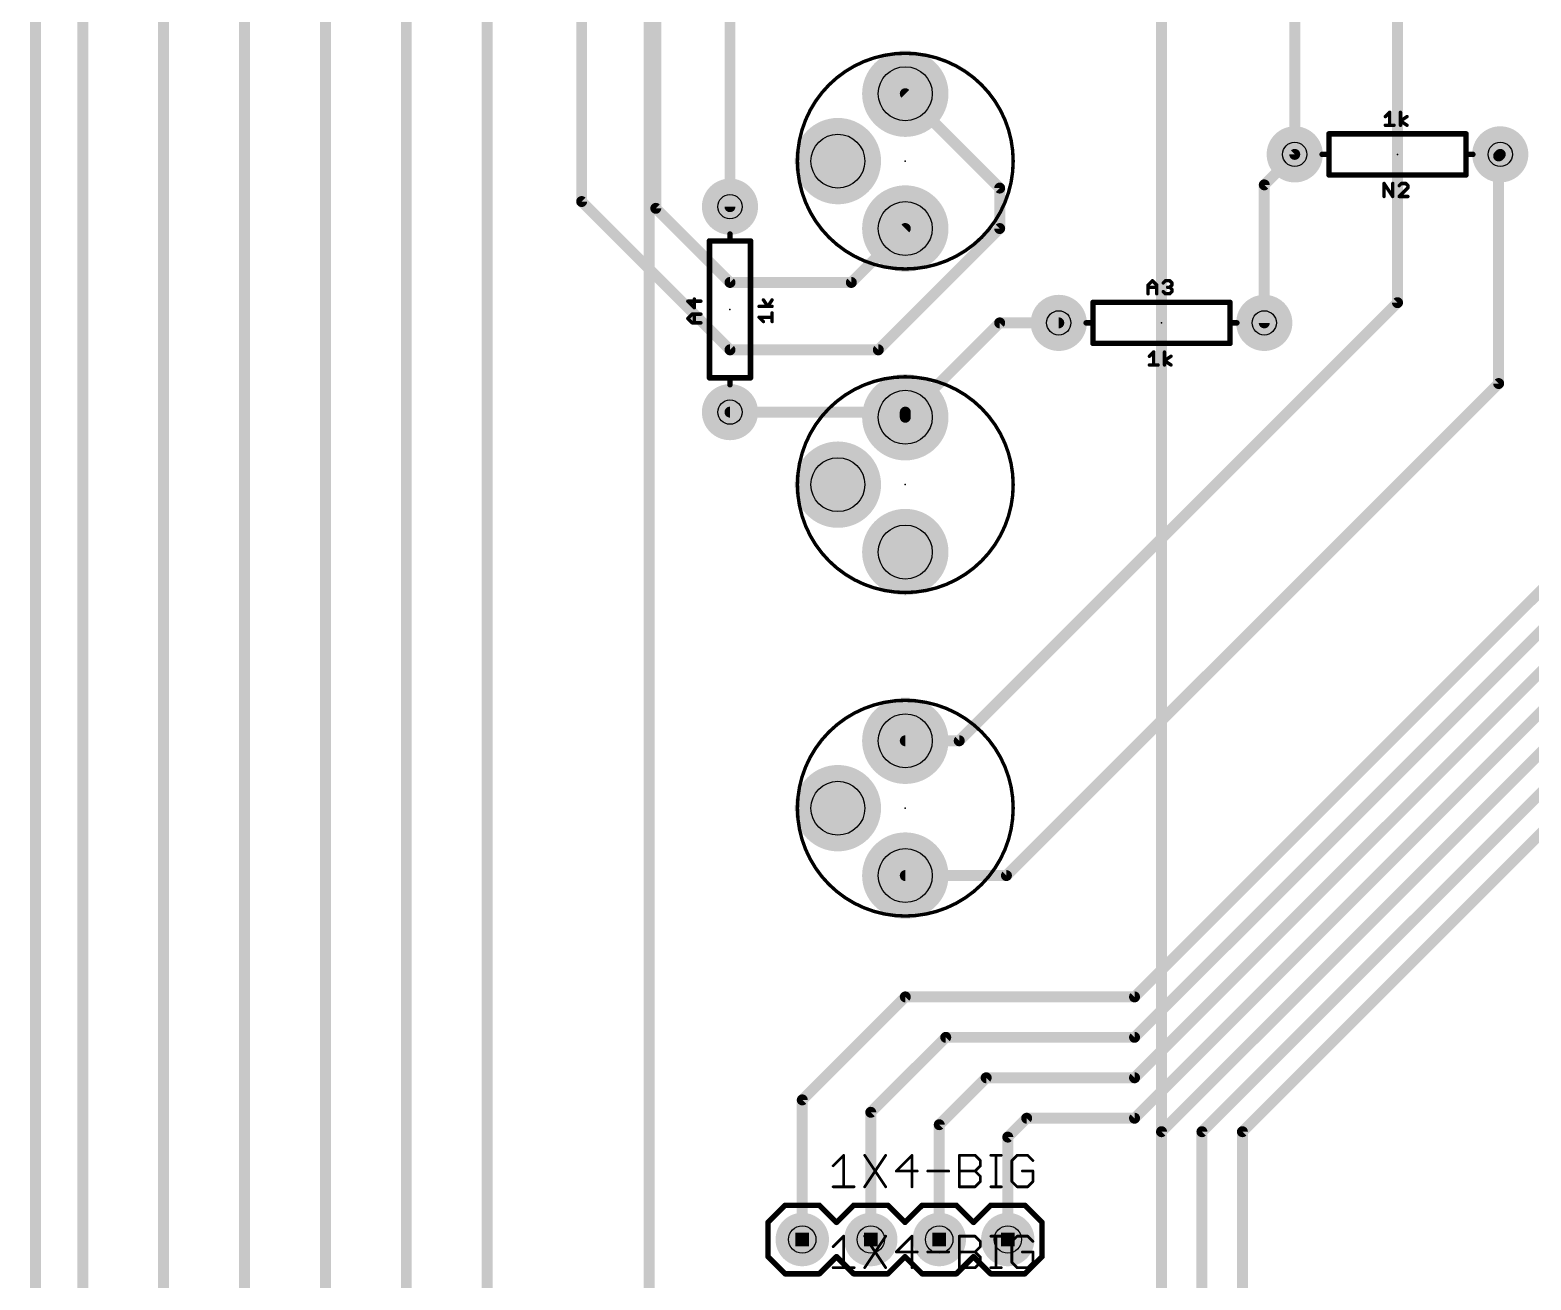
# Model space of a CAD drawing. Extents: x -67 to 67, y -99 to 99.
# Drawn here: x -67 to -11.3, y -27.5 to 18.9 of the extents above; entities that cross this region are included whole.
import ezdxf

# ---------------------------------------------------------------- set-up
doc = ezdxf.new("R2010")
doc.units = 0
for name, color, linetype in [('16', 175, 'CONTINUOUS'), ('17', 82, 'CONTINUOUS'), ('20', 7, 'CONTINUOUS'), ('21', 253, 'CONTINUOUS'), ('23', 7, 'CONTINUOUS'), ('25', 253, 'CONTINUOUS'), ('27', 253, 'CONTINUOUS'), ('29', 253, 'CONTINUOUS'), ('30', 253, 'CONTINUOUS'), ('44', 253, 'CONTINUOUS'), ('51', 253, 'CONTINUOUS')]:
    doc.layers.add(name, color=color, linetype=linetype)

# ---------------------------------------------------------------- blocks, each defined once
blk = doc.blocks.new('ROUNDP')
at = {"const_width": 0.5}
blk.add_lwpolyline([(0, -0.25, 1), (0, 0.25, 1), (0, -0.25)], format="xyb", dxfattribs=at)
blk = doc.blocks.new('RECT')
blk.add_solid([(-0.5, -0.5), (0.5, -0.5), (-0.5, 0.5), (0.5, 0.5)])

msp = doc.modelspace()

# ---------------------------------------------------------------- linework, layer by layer
at = {"layer": '16', "const_width": 0.4064}
for points in [[(-66.75, -98.5), (-66.75, 98.5)], [(-66.75, -98.5), (-66.75, 98.5)], [(-53, -38), (-53, 51)], [(-50, -38), (-50, 51.5)], [(-56, -38), (-56, 50.5)], [(-59, -38), (-59, 50)], [(-62, -38), (-62, 49.5)], [(-65, -79), (-65, 49)], [(-46.5, 26.5), (-46.5, 12.5)], [(-43.75, 26.5), (-43.75, 12.25)], [(-41, 26.5), (-41, 12.31)], [(-16.25, 8.75), (-16.25, 24.44)], [(-20.06, 14.25), (-20.06, 20.75)], [(-31, 13), (-34.5, 16.5)], [(-21.19, 13.12), (-20.06, 14.25)], [(-12.5, 14.19), (-12.44, 14.25)], [(-12.5, 5.75), (-12.5, 14.19)], [(-31, 11.5), (-31, 13)], [(-21.19, 8), (-21.19, 13.12)], [(-46.5, 12.5), (-41, 7)], [(-43.75, 12.25), (-41, 9.5)], [(-26, -17), (3.5, 12.5)], [(-26, -18.5), (5, 12.5)], [(-26, -20), (6.5, 12.5)], [(-26, -21.5), (8, 12.5)], [(-25, -22), (9.5, 12.5)], [(-23.5, -22), (11, 12.5)], [(-22, -22), (12.5, 12.5)], [(-36.5, 9.5), (-34.5, 11.5)], [(-35.5, 7), (-31, 11.5)], [(-41, 9.5), (-36.5, 9.5)], [(-32.5, -7.5), (-16.25, 8.75)], [(-31, 8), (-34.5, 4.5)], [(-28.81, 8), (-31, 8)], [(-41, 7), (-35.5, 7)], [(-30.75, -12.5), (-12.5, 5.75)], [(-41, 4.69), (-34.5, 4.69)], [(-34.5, 4.69), (-34.5, 4.5)], [(-34.5, -7.5), (-32.5, -7.5)], [(-34.5, -12.5), (-30.75, -12.5)], [(-38.32, -20.82), (-34.5, -17)], [(-34.5, -17), (-26, -17)], [(-35.78, -21.28), (-33, -18.5)], [(-33, -18.5), (-26, -18.5)], [(-33.24, -21.74), (-31.5, -20)], [(-31.5, -20), (-26, -20)], [(-38.32, -26), (-38.32, -20.82)], [(-35.78, -26), (-35.78, -21.28)], [(-33.24, -26), (-33.24, -21.74)], [(-30.7, -22.2), (-30, -21.5)], [(-30, -21.5), (-26, -21.5)], [(-30.7, -26), (-30.7, -22.2)], [(-25, -32), (-25, -22)], [(-23.5, -32), (-23.5, -22)], [(-22, -32), (-22, -22)]]:
    msp.add_lwpolyline(points, dxfattribs=at)
at = {"layer": '16', "const_width": 0.2032}
for points in [[(-34.4282, 16.5718, 1), (-34.5718, 16.4282)], [(-20.1616, 14.25, 1), (-19.9584, 14.25)], [(-19.9882, 14.1782, 1), (-20.1318, 14.3218)], [(-12.3984, 14.19, 1), (-12.6016, 14.19)], [(-12.5718, 14.2618, 1), (-12.4282, 14.1182)], [(-12.3682, 14.1782, 1), (-12.5118, 14.3218)], [(-30.8984, 13, 1), (-31.1016, 13)], [(-31.0718, 12.9282, 1), (-30.9282, 13.0718)], [(-21.0884, 13.12, 1), (-21.2916, 13.12)], [(-21.2618, 13.1918, 1), (-21.1182, 13.0482)], [(-46.6016, 12.5, 1), (-46.3984, 12.5)], [(-46.4282, 12.5718, 1), (-46.5718, 12.4282)], [(-43.8516, 12.25, 1), (-43.6484, 12.25)], [(-43.6782, 12.3218, 1), (-43.8218, 12.1782)], [(-41.1016, 12.31, 1), (-40.8984, 12.31)], [(-34.4282, 11.4282, 1), (-34.5718, 11.5718)], [(-30.9282, 11.4282, 1), (-31.0718, 11.5718)], [(-31.1016, 11.5, 1), (-30.8984, 11.5)], [(-41, 9.6016, 1), (-41, 9.3984)], [(-41.0718, 9.4282, 1), (-40.9282, 9.5718)], [(-36.5718, 9.5718, 1), (-36.4282, 9.4282)], [(-36.5, 9.3984, 1), (-36.5, 9.6016)], [(-16.1782, 8.6782, 1), (-16.3218, 8.8218)], [(-16.3516, 8.75, 1), (-16.1484, 8.75)], [(-31, 8.1016, 1), (-31, 7.8984)], [(-30.9282, 7.9282, 1), (-31.0718, 8.0718)], [(-28.81, 7.8984, 1), (-28.81, 8.1016)], [(-21.2916, 8, 1), (-21.0884, 8)], [(-41, 7.1016, 1), (-41, 6.8984)], [(-41.0718, 6.9282, 1), (-40.9282, 7.0718)], [(-35.5718, 7.0718, 1), (-35.4282, 6.9282)], [(-35.5, 6.8984, 1), (-35.5, 7.1016)], [(-12.6016, 5.75, 1), (-12.3984, 5.75)], [(-12.4282, 5.6782, 1), (-12.5718, 5.8218)], [(-41, 4.7916, 1), (-41, 4.5884)], [(-34.3984, 4.69, 1), (-34.6016, 4.69)], [(-34.6016, 4.5, 1), (-34.3984, 4.5)], [(-34.5718, 4.5718, 1), (-34.4282, 4.4282)], [(-34.5, 4.5884, 1), (-34.5, 4.7916)], [(-34.5, -7.3984, 1), (-34.5, -7.6016)], [(-32.5718, -7.4282, 1), (-32.4282, -7.5718)], [(-32.5, -7.6016, 1), (-32.5, -7.3984)], [(-34.5, -12.3984, 1), (-34.5, -12.6016)], [(-30.8218, -12.4282, 1), (-30.6782, -12.5718)], [(-30.75, -12.6016, 1), (-30.75, -12.3984)], [(-34.5, -16.8984, 1), (-34.5, -17.1016)], [(-34.4282, -17.0718, 1), (-34.5718, -16.9282)], [(-26.0718, -16.9282, 1), (-25.9282, -17.0718)], [(-26, -17.1016, 1), (-26, -16.8984)], [(-33, -18.3984, 1), (-33, -18.6016)], [(-32.9282, -18.5718, 1), (-33.0718, -18.4282)], [(-26.0718, -18.4282, 1), (-25.9282, -18.5718)], [(-26, -18.6016, 1), (-26, -18.3984)], [(-31.5, -19.8984, 1), (-31.5, -20.1016)], [(-31.4282, -20.0718, 1), (-31.5718, -19.9282)], [(-26.0718, -19.9282, 1), (-25.9282, -20.0718)], [(-26, -20.1016, 1), (-26, -19.8984)], [(-38.2184, -20.82, 1), (-38.4216, -20.82)], [(-38.3918, -20.7482, 1), (-38.2482, -20.8918)], [(-35.6784, -21.28, 1), (-35.8816, -21.28)], [(-35.8518, -21.2082, 1), (-35.7082, -21.3518)], [(-33.1384, -21.74, 1), (-33.3416, -21.74)], [(-33.3118, -21.6682, 1), (-33.1682, -21.8118)], [(-30, -21.3984, 1), (-30, -21.6016)], [(-29.9282, -21.5718, 1), (-30.0718, -21.4282)], [(-26.0718, -21.4282, 1), (-25.9282, -21.5718)], [(-26, -21.6016, 1), (-26, -21.3984)], [(-30.5984, -22.2, 1), (-30.8016, -22.2)], [(-30.7718, -22.1282, 1), (-30.6282, -22.2718)], [(-24.8984, -22, 1), (-25.1016, -22)], [(-25.0718, -21.9282, 1), (-24.9282, -22.0718)], [(-23.3984, -22, 1), (-23.6016, -22)], [(-23.5718, -21.9282, 1), (-23.4282, -22.0718)], [(-21.8984, -22, 1), (-22.1016, -22)], [(-22.0718, -21.9282, 1), (-21.9282, -22.0718)], [(-38.4216, -26, 1), (-38.2184, -26)], [(-35.8816, -26, 1), (-35.6784, -26)], [(-33.3416, -26, 1), (-33.1384, -26)], [(-30.8016, -26, 1), (-30.5984, -26)]]:
    msp.add_lwpolyline(points, format="xyb", dxfattribs=at)
at = {"layer": '20', "const_width": 0.4064}
msp.add_lwpolyline([(-66.75, 98.5), (-66.75, -98.5)], dxfattribs=at)
at = {"layer": '21'}
for points, const_width in [([(-44, 58.5), (-44, -40)], 0.4064), ([(-25, -40), (-25, 58.5)], 0.4064), ([(-18.79, 14.25), (-18.79, 15.012)], 0.2032), ([(-18.79, 15.012), (-13.71, 15.012)], 0.2032), ([(-13.71, 15.012), (-13.71, 14.25)], 0.2032), ([(-18.79, 14.25), (-19.044, 14.25)], 0.2032), ([(-18.79, 13.488), (-18.79, 14.25)], 0.2032), ([(-13.71, 14.25), (-13.71, 13.488)], 0.2032), ([(-13.71, 14.25), (-13.456, 14.25)], 0.2032), ([(-13.71, 13.488), (-18.79, 13.488)], 0.2032), ([(-41.762, 5.96), (-41.762, 11.04)], 0.2032), ([(-41.762, 11.04), (-41, 11.04)], 0.2032), ([(-41, 11.04), (-41, 11.294)], 0.2032), ([(-41, 11.04), (-40.238, 11.04)], 0.2032), ([(-40.238, 11.04), (-40.238, 5.96)], 0.2032), ([(-27.54, 8.762), (-22.46, 8.762)], 0.2032), ([(-27.54, 8), (-27.54, 8.762)], 0.2032), ([(-22.46, 8.762), (-22.46, 8)], 0.2032), ([(-27.54, 8), (-27.794, 8)], 0.2032), ([(-27.54, 7.238), (-27.54, 8)], 0.2032), ([(-22.46, 8), (-22.46, 7.238)], 0.2032), ([(-22.46, 8), (-22.206, 8)], 0.2032), ([(-22.46, 7.238), (-27.54, 7.238)], 0.2032), ([(-41, 5.96), (-41.762, 5.96)], 0.2032), ([(-40.238, 5.96), (-41, 5.96)], 0.2032), ([(-41, 5.96), (-41, 5.706)], 0.2032), ([(-39.59, -25.365), (-38.955, -24.73)], 0.2032), ([(-38.955, -24.73), (-37.685, -24.73)], 0.2032), ([(-37.05, -25.365), (-37.685, -24.73)], 0.2032), ([(-37.05, -25.365), (-36.415, -24.73)], 0.2032), ([(-36.415, -24.73), (-35.145, -24.73)], 0.2032), ([(-35.145, -24.73), (-34.51, -25.365)], 0.2032), ([(-34.51, -25.365), (-33.875, -24.73)], 0.2032), ([(-33.875, -24.73), (-32.605, -24.73)], 0.2032), ([(-32.605, -24.73), (-31.97, -25.365)], 0.2032), ([(-31.97, -25.365), (-31.335, -24.73)], 0.2032), ([(-31.335, -24.73), (-30.065, -24.73)], 0.2032), ([(-29.43, -25.365), (-30.065, -24.73)], 0.2032), ([(-39.59, -26.635), (-39.59, -25.365)], 0.2032), ([(-29.43, -26.635), (-29.43, -25.365)], 0.2032), ([(-38.955, -27.27), (-39.59, -26.635)], 0.2032), ([(-37.685, -27.27), (-37.05, -26.635)], 0.2032), ([(-36.415, -27.27), (-37.05, -26.635)], 0.2032), ([(-34.51, -26.635), (-35.145, -27.27)], 0.2032), ([(-33.875, -27.27), (-34.51, -26.635)], 0.2032), ([(-31.97, -26.635), (-32.605, -27.27)], 0.2032), ([(-31.335, -27.27), (-31.97, -26.635)], 0.2032), ([(-30.065, -27.27), (-29.43, -26.635)], 0.2032), ([(-37.685, -27.27), (-38.955, -27.27)], 0.2032), ([(-35.145, -27.27), (-36.415, -27.27)], 0.2032), ([(-32.605, -27.27), (-33.875, -27.27)], 0.2032), ([(-30.065, -27.27), (-31.335, -27.27)], 0.2032)]:
    msp.add_lwpolyline(points, dxfattribs=dict(at, const_width=const_width))
for points, const_width in [([(-34.5, 10, 1), (-34.5, 18, 1), (-34.5, 10)], 0.127), ([(-18.7392, 15.012, 1), (-18.8408, 15.012)], 0.1016), ([(-18.79, 15.0628, 1), (-18.79, 14.9612)], 0.1016), ([(-13.6592, 15.012, 1), (-13.7608, 15.012)], 0.1016), ([(-13.71, 14.9612, 1), (-13.71, 15.0628)], 0.1016), ([(-19.044, 14.3008, 1), (-19.044, 14.1992)], 0.1016), ([(-18.7392, 14.25, 1), (-18.8408, 14.25)], 0.1016), ([(-18.8408, 14.25, 1), (-18.7392, 14.25)], 0.1016), ([(-18.79, 14.1992, 1), (-18.79, 14.3008)], 0.1016), ([(-13.6592, 14.25, 1), (-13.7608, 14.25)], 0.1016), ([(-13.71, 14.3008, 1), (-13.71, 14.1992)], 0.1016), ([(-13.7608, 14.25, 1), (-13.6592, 14.25)], 0.1016), ([(-13.456, 14.1992, 1), (-13.456, 14.3008)], 0.1016), ([(-18.79, 13.5388, 1), (-18.79, 13.4372)], 0.1016), ([(-18.8408, 13.488, 1), (-18.7392, 13.488)], 0.1016), ([(-13.7608, 13.488, 1), (-13.6592, 13.488)], 0.1016), ([(-13.71, 13.4372, 1), (-13.71, 13.5388)], 0.1016), ([(-41.7112, 11.04, 1), (-41.8128, 11.04)], 0.1016), ([(-41.762, 11.0908, 1), (-41.762, 10.9892)], 0.1016), ([(-40.9492, 11.294, 1), (-41.0508, 11.294)], 0.1016), ([(-41, 11.0908, 1), (-41, 10.9892)], 0.1016), ([(-41, 10.9892, 1), (-41, 11.0908)], 0.1016), ([(-40.1872, 11.04, 1), (-40.2888, 11.04)], 0.1016), ([(-40.238, 10.9892, 1), (-40.238, 11.0908)], 0.1016), ([(-41.0508, 11.04, 1), (-40.9492, 11.04)], 0.1016), ([(-27.54, 8.8128, 1), (-27.54, 8.7112)], 0.1016), ([(-27.4892, 8.762, 1), (-27.5908, 8.762)], 0.1016), ([(-22.4092, 8.762, 1), (-22.5108, 8.762)], 0.1016), ([(-22.46, 8.7112, 1), (-22.46, 8.8128)], 0.1016), ([(-27.794, 8.0508, 1), (-27.794, 7.9492)], 0.1016), ([(-27.4892, 8, 1), (-27.5908, 8)], 0.1016), ([(-27.5908, 8, 1), (-27.4892, 8)], 0.1016), ([(-27.54, 7.9492, 1), (-27.54, 8.0508)], 0.1016), ([(-22.4092, 8, 1), (-22.5108, 8)], 0.1016), ([(-22.46, 8.0508, 1), (-22.46, 7.9492)], 0.1016), ([(-22.5108, 8, 1), (-22.4092, 8)], 0.1016), ([(-22.206, 7.9492, 1), (-22.206, 8.0508)], 0.1016), ([(-27.54, 7.2888, 1), (-27.54, 7.1872)], 0.1016), ([(-27.5908, 7.238, 1), (-27.4892, 7.238)], 0.1016), ([(-22.5108, 7.238, 1), (-22.4092, 7.238)], 0.1016), ([(-22.46, 7.1872, 1), (-22.46, 7.2888)], 0.1016), ([(-41.762, 6.0108, 1), (-41.762, 5.9092)], 0.1016), ([(-41.8128, 5.96, 1), (-41.7112, 5.96)], 0.1016), ([(-41, 6.0108, 1), (-41, 5.9092)], 0.1016), ([(-40.9492, 5.96, 1), (-41.0508, 5.96)], 0.1016), ([(-41.0508, 5.706, 1), (-40.9492, 5.706)], 0.1016), ([(-41, 5.9092, 1), (-41, 6.0108)], 0.1016), ([(-40.2888, 5.96, 1), (-40.1872, 5.96)], 0.1016), ([(-40.238, 5.9092, 1), (-40.238, 6.0108)], 0.1016), ([(-34.5, -2, 1), (-34.5, 6, 1), (-34.5, -2)], 0.127), ([(-34.5, -14, 1), (-34.5, -6, 1), (-34.5, -14)], 0.127), ([(-38.955, -24.6792, 1), (-38.955, -24.7808)], 0.1016), ([(-38.9191, -24.7659, 1), (-38.9909, -24.6941)], 0.1016), ([(-37.6491, -24.6941, 1), (-37.7209, -24.7659)], 0.1016), ([(-37.685, -24.7808, 1), (-37.685, -24.6792)], 0.1016), ([(-36.415, -24.6792, 1), (-36.415, -24.7808)], 0.1016), ([(-36.3791, -24.7659, 1), (-36.4509, -24.6941)], 0.1016), ([(-35.1091, -24.6941, 1), (-35.1809, -24.7659)], 0.1016), ([(-35.145, -24.7808, 1), (-35.145, -24.6792)], 0.1016), ([(-33.875, -24.6792, 1), (-33.875, -24.7808)], 0.1016), ([(-33.8391, -24.7659, 1), (-33.9109, -24.6941)], 0.1016), ([(-32.5691, -24.6941, 1), (-32.6409, -24.7659)], 0.1016), ([(-32.605, -24.7808, 1), (-32.605, -24.6792)], 0.1016), ([(-31.335, -24.6792, 1), (-31.335, -24.7808)], 0.1016), ([(-31.2991, -24.7659, 1), (-31.3709, -24.6941)], 0.1016), ([(-30.0291, -24.6941, 1), (-30.1009, -24.7659)], 0.1016), ([(-30.065, -24.7808, 1), (-30.065, -24.6792)], 0.1016), ([(-39.5392, -25.365, 1), (-39.6408, -25.365)], 0.1016), ([(-39.6259, -25.3291, 1), (-39.5541, -25.4009)], 0.1016), ([(-37.0859, -25.3291, 1), (-37.0141, -25.4009)], 0.1016), ([(-37.0859, -25.4009, 1), (-37.0141, -25.3291)], 0.1016), ([(-34.5459, -25.3291, 1), (-34.4741, -25.4009)], 0.1016), ([(-34.5459, -25.4009, 1), (-34.4741, -25.3291)], 0.1016), ([(-32.0059, -25.3291, 1), (-31.9341, -25.4009)], 0.1016), ([(-32.0059, -25.4009, 1), (-31.9341, -25.3291)], 0.1016), ([(-29.3792, -25.365, 1), (-29.4808, -25.365)], 0.1016), ([(-29.4659, -25.4009, 1), (-29.3941, -25.3291)], 0.1016), ([(-39.5541, -26.5991, 1), (-39.6259, -26.6709)], 0.1016), ([(-39.6408, -26.635, 1), (-39.5392, -26.635)], 0.1016), ([(-37.0141, -26.5991, 1), (-37.0859, -26.6709)], 0.1016), ([(-37.0141, -26.6709, 1), (-37.0859, -26.5991)], 0.1016), ([(-34.4741, -26.5991, 1), (-34.5459, -26.6709)], 0.1016), ([(-34.4741, -26.6709, 1), (-34.5459, -26.5991)], 0.1016), ([(-31.9341, -26.5991, 1), (-32.0059, -26.6709)], 0.1016), ([(-31.9341, -26.6709, 1), (-32.0059, -26.5991)], 0.1016), ([(-29.4808, -26.635, 1), (-29.3792, -26.635)], 0.1016), ([(-29.3941, -26.6709, 1), (-29.4659, -26.5991)], 0.1016), ([(-38.955, -27.2192, 1), (-38.955, -27.3208)], 0.1016), ([(-38.9909, -27.3059, 1), (-38.9191, -27.2341)], 0.1016), ([(-37.7209, -27.2341, 1), (-37.6491, -27.3059)], 0.1016), ([(-37.685, -27.3208, 1), (-37.685, -27.2192)], 0.1016), ([(-36.415, -27.2192, 1), (-36.415, -27.3208)], 0.1016), ([(-36.4509, -27.3059, 1), (-36.3791, -27.2341)], 0.1016), ([(-35.1809, -27.2341, 1), (-35.1091, -27.3059)], 0.1016), ([(-35.145, -27.3208, 1), (-35.145, -27.2192)], 0.1016), ([(-33.875, -27.2192, 1), (-33.875, -27.3208)], 0.1016), ([(-33.9109, -27.3059, 1), (-33.8391, -27.2341)], 0.1016), ([(-32.6409, -27.2341, 1), (-32.5691, -27.3059)], 0.1016), ([(-32.605, -27.3208, 1), (-32.605, -27.2192)], 0.1016), ([(-31.335, -27.2192, 1), (-31.335, -27.3208)], 0.1016), ([(-31.3709, -27.3059, 1), (-31.2991, -27.2341)], 0.1016), ([(-30.1009, -27.2341, 1), (-30.0291, -27.3059)], 0.1016), ([(-30.065, -27.3208, 1), (-30.065, -27.2192)], 0.1016)]:
    msp.add_lwpolyline(points, format="xyb", dxfattribs=dict(at, const_width=const_width))
at = {"layer": '23'}
for p in [(-34.5, 14), (-16.25, 14.25), (-41, 8.5), (-25, 8), (-34.5, 2), (-34.5, -10), (-30.7, -26)]:
    msp.add_point(p, dxfattribs=at)
at = {"layer": '25', "const_width": 0.127}
for points in [[(-16.7478, 12.6879), (-16.7478, 13.1709)], [(-16.7478, 13.1709), (-16.4258, 12.6879)], [(-16.4258, 12.6879), (-16.4258, 13.1709)], [(-16.106, 13.1709), (-16.1865, 13.0904)], [(-16.1865, 12.6879), (-15.8645, 13.0099)], [(-15.945, 13.1709), (-16.106, 13.1709)], [(-15.8645, 13.0904), (-15.945, 13.1709)], [(-15.8645, 13.0099), (-15.8645, 13.0904)], [(-15.8645, 12.6879), (-16.1865, 12.6879)], [(-25.4978, 9.4015), (-25.3368, 9.5625)], [(-25.4978, 9.0795), (-25.4978, 9.4015)], [(-25.3368, 9.5625), (-25.1758, 9.4015)], [(-25.1758, 9.4015), (-25.1758, 9.0795)], [(-24.9365, 9.482), (-24.856, 9.5625)], [(-24.856, 9.5625), (-24.695, 9.5625)], [(-24.695, 9.5625), (-24.6145, 9.482)], [(-24.6145, 9.4015), (-24.695, 9.321)], [(-24.6145, 9.482), (-24.6145, 9.4015)], [(-42.321, 8.5635), (-42.321, 8.8855)], [(-25.4978, 9.321), (-25.1758, 9.321)], [(-24.856, 9.0795), (-24.9365, 9.16)], [(-24.695, 9.0795), (-24.856, 9.0795)], [(-24.695, 9.321), (-24.7755, 9.321)], [(-24.695, 9.321), (-24.6145, 9.2405)], [(-24.6145, 9.16), (-24.695, 9.0795)], [(-24.6145, 9.2405), (-24.6145, 9.16)], [(-42.0795, 8.805), (-42.5625, 8.805)], [(-42.5625, 8.805), (-42.321, 8.5635)], [(-42.5625, 8.1632), (-42.4015, 8.3242)], [(-42.4015, 8.3242), (-42.0795, 8.3242)], [(-42.321, 8.0022), (-42.321, 8.3242)], [(-42.4015, 8.0022), (-42.5625, 8.1632)], [(-42.0795, 8.0022), (-42.4015, 8.0022)]]:
    msp.add_lwpolyline(points, dxfattribs=at)
at = {"layer": '25', "const_width": 0.0635}
for points in [[(-16.7161, 13.1709, 1), (-16.7796, 13.1709)], [(-16.7214, 13.1885, 1), (-16.7742, 13.1533)], [(-16.3941, 13.1709, 1), (-16.4576, 13.1709)], [(-16.209, 13.1129, 1), (-16.1641, 13.068)], [(-16.106, 13.2027, 1), (-16.106, 13.1392)], [(-16.0836, 13.1485, 1), (-16.1285, 13.1934)], [(-15.9225, 13.1934, 1), (-15.9674, 13.1485)], [(-15.945, 13.1392, 1), (-15.945, 13.2027)], [(-15.8327, 13.0904, 1), (-15.8962, 13.0904)], [(-15.8962, 13.0099, 1), (-15.8327, 13.0099)], [(-15.8869, 13.068, 1), (-15.842, 13.1129)], [(-15.842, 12.9875, 1), (-15.8869, 13.0324)], [(-16.7796, 12.6879, 1), (-16.7161, 12.6879)], [(-16.4576, 12.6879, 1), (-16.3941, 12.6879)], [(-16.4522, 12.6703, 1), (-16.3994, 12.7055)], [(-16.209, 12.7104, 1), (-16.1641, 12.6654)], [(-16.1865, 12.7197, 1), (-16.1865, 12.6562)], [(-15.8645, 12.6562, 1), (-15.8645, 12.7197)], [(-25.4661, 9.4015, 1), (-25.5296, 9.4015)], [(-25.3144, 9.585, 1), (-25.3593, 9.5401)], [(-25.3144, 9.5401, 1), (-25.3593, 9.585)], [(-25.1441, 9.4015, 1), (-25.2076, 9.4015)], [(-24.959, 9.5045, 1), (-24.914, 9.4596)], [(-24.856, 9.5943, 1), (-24.856, 9.5308)], [(-24.8335, 9.5401, 1), (-24.8785, 9.585)], [(-24.6725, 9.585, 1), (-24.7174, 9.5401)], [(-24.695, 9.5308, 1), (-24.695, 9.5943)], [(-24.5827, 9.482, 1), (-24.6462, 9.482)], [(-24.6369, 9.4596, 1), (-24.592, 9.5045)], [(-24.592, 9.3791, 1), (-24.6369, 9.424)], [(-42.2893, 8.8855, 1), (-42.3528, 8.8855)], [(-25.5203, 9.424, 1), (-25.4754, 9.3791)], [(-25.4978, 9.3528, 1), (-25.4978, 9.2893)], [(-25.5296, 9.0795, 1), (-25.4661, 9.0795)], [(-25.2076, 9.0795, 1), (-25.1441, 9.0795)], [(-25.1983, 9.3791, 1), (-25.1534, 9.424)], [(-25.1758, 9.2893, 1), (-25.1758, 9.3528)], [(-24.914, 9.1825, 1), (-24.959, 9.1375)], [(-24.856, 9.1113, 1), (-24.856, 9.0478)], [(-24.8785, 9.057, 1), (-24.8335, 9.102)], [(-24.7755, 9.3528, 1), (-24.7755, 9.2893)], [(-24.7174, 9.102, 1), (-24.6725, 9.057)], [(-24.6725, 9.3435, 1), (-24.7174, 9.2986)], [(-24.7174, 9.3435, 1), (-24.6725, 9.2986)], [(-24.695, 9.2893, 1), (-24.695, 9.3528)], [(-24.695, 9.0478, 1), (-24.695, 9.1113)], [(-24.6462, 9.4015, 1), (-24.5827, 9.4015)], [(-24.5827, 9.2405, 1), (-24.6462, 9.2405)], [(-24.6462, 9.16, 1), (-24.5827, 9.16)], [(-24.6369, 9.2181, 1), (-24.592, 9.263)], [(-24.592, 9.1375, 1), (-24.6369, 9.1825)], [(-42.5625, 8.8368, 1), (-42.5625, 8.7733)], [(-42.5401, 8.8275, 1), (-42.585, 8.7826)], [(-42.4015, 8.3559, 1), (-42.4015, 8.2924)], [(-42.3791, 8.3017, 1), (-42.424, 8.3466)], [(-42.3528, 8.5635, 1), (-42.2893, 8.5635)], [(-42.2893, 8.3242, 1), (-42.3528, 8.3242)], [(-42.3435, 8.541, 1), (-42.2986, 8.586)], [(-42.0795, 8.7733, 1), (-42.0795, 8.8368)], [(-42.0795, 8.2924, 1), (-42.0795, 8.3559)], [(-42.5401, 8.1856, 1), (-42.585, 8.1407)], [(-42.585, 8.1856, 1), (-42.5401, 8.1407)], [(-42.4015, 8.0339, 1), (-42.4015, 7.9704)], [(-42.424, 7.9797, 1), (-42.3791, 8.0246)], [(-42.3528, 8.0022, 1), (-42.2893, 8.0022)], [(-42.0795, 7.9704, 1), (-42.0795, 8.0339)]]:
    msp.add_lwpolyline(points, format="xyb", dxfattribs=at)
at = {"layer": '27'}
for points, const_width in [([(-16.701, 15.6515), (-16.54, 15.8125)], 0.127), ([(-16.54, 15.8125), (-16.54, 15.3295)], 0.127), ([(-16.1397, 15.3295), (-16.1397, 15.8125)], 0.127), ([(-16.1397, 15.4905), (-15.8982, 15.6515)], 0.127), ([(-16.701, 15.3295), (-16.379, 15.3295)], 0.127), ([(-15.8982, 15.3295), (-16.1397, 15.4905)], 0.127), ([(-39.5989, 8.6103), (-39.7599, 8.8518)], 0.127), ([(-39.4379, 8.8518), (-39.5989, 8.6103)], 0.127), ([(-39.4379, 8.6103), (-39.9209, 8.6103)], 0.127), ([(-39.4379, 8.049), (-39.4379, 8.371)], 0.127), ([(-39.7599, 8.049), (-39.9209, 8.21)], 0.127), ([(-39.9209, 8.21), (-39.4379, 8.21)], 0.127), ([(-25.451, 6.7599), (-25.29, 6.9209)], 0.127), ([(-25.29, 6.9209), (-25.29, 6.4379)], 0.127), ([(-24.8897, 6.4379), (-24.8897, 6.9209)], 0.127), ([(-24.8897, 6.5989), (-24.6482, 6.7599)], 0.127), ([(-25.451, 6.4379), (-25.129, 6.4379)], 0.127), ([(-24.6482, 6.4379), (-24.8897, 6.5989)], 0.127), ([(-37.1752, -23.2646), (-36.7854, -22.8748)], 0.1016), ([(-36.7854, -22.8748), (-36.7854, -24.0442)], 0.1016), ([(-36.0058, -22.8748), (-35.2262, -24.0442)], 0.1016), ([(-35.2262, -22.8748), (-36.0058, -24.0442)], 0.1016), ([(-34.2517, -22.8748), (-34.8364, -23.4595)], 0.1016), ([(-34.2517, -24.0442), (-34.2517, -22.8748)], 0.1016), ([(-32.4976, -24.0442), (-32.4976, -22.8748)], 0.1016), ([(-32.4976, -22.8748), (-31.9129, -22.8748)], 0.1016), ([(-31.9129, -22.8748), (-31.718, -23.0697)], 0.1016), ([(-31.718, -23.2646), (-31.9129, -23.4595)], 0.1016), ([(-31.718, -23.0697), (-31.718, -23.2646)], 0.1016), ([(-31.3282, -22.8748), (-30.9384, -22.8748)], 0.1016), ([(-31.1333, -24.0442), (-31.1333, -22.8748)], 0.1016), ([(-30.3537, -22.8748), (-30.5486, -23.0697)], 0.1016), ([(-30.5486, -23.0697), (-30.5486, -23.8493)], 0.1016), ([(-29.9639, -22.8748), (-30.3537, -22.8748)], 0.1016), ([(-29.769, -23.0697), (-29.9639, -22.8748)], 0.1016), ([(-34.8364, -23.4595), (-34.0568, -23.4595)], 0.1016), ([(-33.667, -23.4595), (-32.8874, -23.4595)], 0.1016), ([(-32.4976, -23.4595), (-31.9129, -23.4595)], 0.1016), ([(-31.9129, -23.4595), (-31.718, -23.6544)], 0.1016), ([(-31.718, -23.8493), (-31.9129, -24.0442)], 0.1016), ([(-31.718, -23.6544), (-31.718, -23.8493)], 0.1016), ([(-30.5486, -23.8493), (-30.3537, -24.0442)], 0.1016), ([(-29.769, -23.4595), (-30.1588, -23.4595)], 0.1016), ([(-29.9639, -24.0442), (-29.769, -23.8493)], 0.1016), ([(-29.769, -23.8493), (-29.769, -23.4595)], 0.1016), ([(-37.1752, -24.0442), (-36.3956, -24.0442)], 0.1016), ([(-31.9129, -24.0442), (-32.4976, -24.0442)], 0.1016), ([(-31.3282, -24.0442), (-30.9384, -24.0442)], 0.1016), ([(-30.3537, -24.0442), (-29.9639, -24.0442)], 0.1016), ([(-37.1752, -26.2646), (-36.7854, -25.8748)], 0.1016), ([(-36.7854, -25.8748), (-36.7854, -27.0442)], 0.1016), ([(-36.0058, -25.8748), (-35.2262, -27.0442)], 0.1016), ([(-35.2262, -25.8748), (-36.0058, -27.0442)], 0.1016), ([(-34.2517, -25.8748), (-34.8364, -26.4595)], 0.1016), ([(-34.2517, -27.0442), (-34.2517, -25.8748)], 0.1016), ([(-32.4976, -27.0442), (-32.4976, -25.8748)], 0.1016), ([(-32.4976, -25.8748), (-31.9129, -25.8748)], 0.1016), ([(-31.9129, -25.8748), (-31.718, -26.0697)], 0.1016), ([(-31.718, -26.0697), (-31.718, -26.2646)], 0.1016), ([(-31.3282, -25.8748), (-30.9384, -25.8748)], 0.1016), ([(-31.1333, -27.0442), (-31.1333, -25.8748)], 0.1016), ([(-30.3537, -25.8748), (-30.5486, -26.0697)], 0.1016), ([(-30.5486, -26.0697), (-30.5486, -26.8493)], 0.1016), ([(-29.9639, -25.8748), (-30.3537, -25.8748)], 0.1016), ([(-29.769, -26.0697), (-29.9639, -25.8748)], 0.1016), ([(-34.8364, -26.4595), (-34.0568, -26.4595)], 0.1016), ([(-33.667, -26.4595), (-32.8874, -26.4595)], 0.1016), ([(-32.4976, -26.4595), (-31.9129, -26.4595)], 0.1016), ([(-31.718, -26.2646), (-31.9129, -26.4595)], 0.1016), ([(-31.9129, -26.4595), (-31.718, -26.6544)], 0.1016), ([(-31.718, -26.6544), (-31.718, -26.8493)], 0.1016), ([(-29.769, -26.4595), (-30.1588, -26.4595)], 0.1016), ([(-29.769, -26.8493), (-29.769, -26.4595)], 0.1016), ([(-37.1752, -27.0442), (-36.3956, -27.0442)], 0.1016), ([(-31.9129, -27.0442), (-32.4976, -27.0442)], 0.1016), ([(-31.718, -26.8493), (-31.9129, -27.0442)], 0.1016), ([(-31.3282, -27.0442), (-30.9384, -27.0442)], 0.1016), ([(-30.5486, -26.8493), (-30.3537, -27.0442)], 0.1016), ([(-30.3537, -27.0442), (-29.9639, -27.0442)], 0.1016), ([(-29.9639, -27.0442), (-29.769, -26.8493)], 0.1016)]:
    msp.add_lwpolyline(points, dxfattribs=dict(at, const_width=const_width))
for points, const_width in [([(-16.7235, 15.674, 1), (-16.6786, 15.6291)], 0.0635), ([(-16.5083, 15.8125, 1), (-16.5718, 15.8125)], 0.0635), ([(-16.5176, 15.7901, 1), (-16.5625, 15.835)], 0.0635), ([(-16.108, 15.8125, 1), (-16.1715, 15.8125)], 0.0635), ([(-15.8806, 15.6251, 1), (-15.9158, 15.6779)], 0.0635), ([(-16.701, 15.3613, 1), (-16.701, 15.2978)], 0.0635), ([(-16.5718, 15.3295, 1), (-16.5083, 15.3295)], 0.0635), ([(-16.379, 15.2978, 1), (-16.379, 15.3613)], 0.0635), ([(-16.1715, 15.3295, 1), (-16.108, 15.3295)], 0.0635), ([(-16.1221, 15.5169, 1), (-16.1573, 15.4641)], 0.0635), ([(-16.1573, 15.5169, 1), (-16.1221, 15.4641)], 0.0635), ([(-15.9158, 15.3031, 1), (-15.8806, 15.3559)], 0.0635), ([(-39.7335, 8.8694, 1), (-39.7863, 8.8342)], 0.0635), ([(-39.4115, 8.8342, 1), (-39.4643, 8.8694)], 0.0635), ([(-39.9209, 8.642, 1), (-39.9209, 8.5785)], 0.0635), ([(-39.6253, 8.6279, 1), (-39.5725, 8.5927)], 0.0635), ([(-39.6253, 8.5927, 1), (-39.5725, 8.6279)], 0.0635), ([(-39.4061, 8.371, 1), (-39.4697, 8.371)], 0.0635), ([(-39.4379, 8.5785, 1), (-39.4379, 8.642)], 0.0635), ([(-39.8985, 8.2324, 1), (-39.9434, 8.1875)], 0.0635), ([(-39.9209, 8.2417, 1), (-39.9209, 8.1782)], 0.0635), ([(-39.7824, 8.0265, 1), (-39.7375, 8.0714)], 0.0635), ([(-39.4697, 8.049, 1), (-39.4061, 8.049)], 0.0635), ([(-39.4379, 8.1782, 1), (-39.4379, 8.2417)], 0.0635), ([(-25.4735, 6.7824, 1), (-25.4286, 6.7375)], 0.0635), ([(-25.2583, 6.9209, 1), (-25.3218, 6.9209)], 0.0635), ([(-25.2676, 6.8985, 1), (-25.3125, 6.9434)], 0.0635), ([(-24.858, 6.9209, 1), (-24.9215, 6.9209)], 0.0635), ([(-24.6306, 6.7335, 1), (-24.6658, 6.7863)], 0.0635), ([(-25.451, 6.4696, 1), (-25.451, 6.4062)], 0.0635), ([(-25.3218, 6.4379, 1), (-25.2583, 6.4379)], 0.0635), ([(-25.129, 6.4062, 1), (-25.129, 6.4696)], 0.0635), ([(-24.9215, 6.4379, 1), (-24.858, 6.4379)], 0.0635), ([(-24.8721, 6.6253, 1), (-24.9073, 6.5725)], 0.0635), ([(-24.9073, 6.6253, 1), (-24.8721, 6.5725)], 0.0635), ([(-24.6658, 6.4115, 1), (-24.6306, 6.4643)], 0.0635), ([(-37.1932, -23.2466, 1), (-37.1572, -23.2826)], 0.0508), ([(-36.76, -22.8748, 1), (-36.8108, -22.8748)], 0.0508), ([(-36.7674, -22.8928, 1), (-36.8034, -22.8568)], 0.0508), ([(-35.9847, -22.8607, 1), (-36.0269, -22.8889)], 0.0508), ([(-35.2051, -22.8889, 1), (-35.2473, -22.8607)], 0.0508), ([(-34.2263, -22.8748, 1), (-34.2771, -22.8748)], 0.0508), ([(-34.2337, -22.8928, 1), (-34.2697, -22.8568)], 0.0508), ([(-32.4722, -22.8748, 1), (-32.523, -22.8748)], 0.0508), ([(-32.4976, -22.8494, 1), (-32.4976, -22.9002)], 0.0508), ([(-31.8949, -22.8568, 1), (-31.9309, -22.8928)], 0.0508), ([(-31.9129, -22.9002, 1), (-31.9129, -22.8494)], 0.0508), ([(-31.6926, -23.0697, 1), (-31.7434, -23.0697)], 0.0508), ([(-31.7434, -23.2646, 1), (-31.6926, -23.2646)], 0.0508), ([(-31.736, -23.0877, 1), (-31.7, -23.0517)], 0.0508), ([(-31.7, -23.2826, 1), (-31.736, -23.2466)], 0.0508), ([(-31.3282, -22.8494, 1), (-31.3282, -22.9002)], 0.0508), ([(-31.1079, -22.8748, 1), (-31.1587, -22.8748)], 0.0508), ([(-30.9384, -22.9002, 1), (-30.9384, -22.8494)], 0.0508), ([(-30.5666, -23.0517, 1), (-30.5307, -23.0877)], 0.0508), ([(-30.5232, -23.0697, 1), (-30.574, -23.0697)], 0.0508), ([(-30.3537, -22.8494, 1), (-30.3537, -22.9002)], 0.0508), ([(-30.3358, -22.8928, 1), (-30.3717, -22.8568)], 0.0508), ([(-29.946, -22.8568, 1), (-29.9819, -22.8928)], 0.0508), ([(-29.9639, -22.9002, 1), (-29.9639, -22.8494)], 0.0508), ([(-29.787, -23.0877, 1), (-29.7511, -23.0517)], 0.0508), ([(-34.8544, -23.4415, 1), (-34.8184, -23.4775)], 0.0508), ([(-34.8364, -23.4341, 1), (-34.8364, -23.4849)], 0.0508), ([(-34.0568, -23.4849, 1), (-34.0568, -23.4341)], 0.0508), ([(-33.667, -23.4341, 1), (-33.667, -23.4849)], 0.0508), ([(-32.8874, -23.4849, 1), (-32.8874, -23.4341)], 0.0508), ([(-32.4976, -23.4341, 1), (-32.4976, -23.4849)], 0.0508), ([(-31.8949, -23.4415, 1), (-31.9309, -23.4775)], 0.0508), ([(-31.9309, -23.4415, 1), (-31.8949, -23.4775)], 0.0508), ([(-31.9129, -23.4849, 1), (-31.9129, -23.4341)], 0.0508), ([(-31.6926, -23.6544, 1), (-31.7434, -23.6544)], 0.0508), ([(-31.7434, -23.8493, 1), (-31.6926, -23.8493)], 0.0508), ([(-31.736, -23.6724, 1), (-31.7, -23.6364)], 0.0508), ([(-31.7, -23.8673, 1), (-31.736, -23.8313)], 0.0508), ([(-30.5307, -23.8313, 1), (-30.5666, -23.8673)], 0.0508), ([(-30.574, -23.8493, 1), (-30.5232, -23.8493)], 0.0508), ([(-30.1588, -23.4341, 1), (-30.1588, -23.4849)], 0.0508), ([(-29.7436, -23.4595, 1), (-29.7944, -23.4595)], 0.0508), ([(-29.7944, -23.8493, 1), (-29.7436, -23.8493)], 0.0508), ([(-29.7511, -23.8673, 1), (-29.787, -23.8313)], 0.0508), ([(-29.769, -23.4849, 1), (-29.769, -23.4341)], 0.0508), ([(-37.1752, -24.0188, 1), (-37.1752, -24.0696)], 0.0508), ([(-36.8108, -24.0442, 1), (-36.76, -24.0442)], 0.0508), ([(-36.3956, -24.0696, 1), (-36.3956, -24.0188)], 0.0508), ([(-36.0269, -24.0301, 1), (-35.9847, -24.0583)], 0.0508), ([(-35.2473, -24.0583, 1), (-35.2051, -24.0301)], 0.0508), ([(-34.2771, -24.0442, 1), (-34.2263, -24.0442)], 0.0508), ([(-32.4976, -24.0188, 1), (-32.4976, -24.0696)], 0.0508), ([(-32.523, -24.0442, 1), (-32.4722, -24.0442)], 0.0508), ([(-31.9309, -24.0262, 1), (-31.8949, -24.0622)], 0.0508), ([(-31.9129, -24.0696, 1), (-31.9129, -24.0188)], 0.0508), ([(-31.3282, -24.0188, 1), (-31.3282, -24.0696)], 0.0508), ([(-31.1587, -24.0442, 1), (-31.1079, -24.0442)], 0.0508), ([(-30.9384, -24.0696, 1), (-30.9384, -24.0188)], 0.0508), ([(-30.3537, -24.0188, 1), (-30.3537, -24.0696)], 0.0508), ([(-30.3717, -24.0622, 1), (-30.3358, -24.0262)], 0.0508), ([(-29.9819, -24.0262, 1), (-29.946, -24.0622)], 0.0508), ([(-29.9639, -24.0696, 1), (-29.9639, -24.0188)], 0.0508), ([(-36.76, -25.8748, 1), (-36.8108, -25.8748)], 0.0508), ([(-36.7674, -25.8928, 1), (-36.8034, -25.8568)], 0.0508), ([(-35.9847, -25.8607, 1), (-36.0269, -25.8889)], 0.0508), ([(-35.2051, -25.8889, 1), (-35.2473, -25.8607)], 0.0508), ([(-34.2263, -25.8748, 1), (-34.2771, -25.8748)], 0.0508), ([(-34.2337, -25.8928, 1), (-34.2697, -25.8568)], 0.0508), ([(-32.4722, -25.8748, 1), (-32.523, -25.8748)], 0.0508), ([(-32.4976, -25.8494, 1), (-32.4976, -25.9002)], 0.0508), ([(-31.8949, -25.8568, 1), (-31.9309, -25.8928)], 0.0508), ([(-31.9129, -25.9002, 1), (-31.9129, -25.8494)], 0.0508), ([(-31.6926, -26.0697, 1), (-31.7434, -26.0697)], 0.0508), ([(-31.736, -26.0877, 1), (-31.7, -26.0517)], 0.0508), ([(-31.3282, -25.8494, 1), (-31.3282, -25.9002)], 0.0508), ([(-31.1079, -25.8748, 1), (-31.1587, -25.8748)], 0.0508), ([(-30.9384, -25.9002, 1), (-30.9384, -25.8494)], 0.0508), ([(-30.5666, -26.0517, 1), (-30.5307, -26.0877)], 0.0508), ([(-30.5232, -26.0697, 1), (-30.574, -26.0697)], 0.0508), ([(-30.3537, -25.8494, 1), (-30.3537, -25.9002)], 0.0508), ([(-30.3358, -25.8928, 1), (-30.3717, -25.8568)], 0.0508), ([(-29.946, -25.8568, 1), (-29.9819, -25.8928)], 0.0508), ([(-29.9639, -25.9002, 1), (-29.9639, -25.8494)], 0.0508), ([(-29.787, -26.0877, 1), (-29.7511, -26.0517)], 0.0508), ([(-37.1932, -26.2466, 1), (-37.1572, -26.2826)], 0.0508), ([(-34.8544, -26.4415, 1), (-34.8184, -26.4775)], 0.0508), ([(-34.8364, -26.4341, 1), (-34.8364, -26.4849)], 0.0508), ([(-34.0568, -26.4849, 1), (-34.0568, -26.4341)], 0.0508), ([(-33.667, -26.4341, 1), (-33.667, -26.4849)], 0.0508), ([(-32.8874, -26.4849, 1), (-32.8874, -26.4341)], 0.0508), ([(-32.4976, -26.4341, 1), (-32.4976, -26.4849)], 0.0508), ([(-31.8949, -26.4415, 1), (-31.9309, -26.4775)], 0.0508), ([(-31.9309, -26.4415, 1), (-31.8949, -26.4775)], 0.0508), ([(-31.9129, -26.4849, 1), (-31.9129, -26.4341)], 0.0508), ([(-31.7434, -26.2646, 1), (-31.6926, -26.2646)], 0.0508), ([(-31.6926, -26.6544, 1), (-31.7434, -26.6544)], 0.0508), ([(-31.7, -26.2826, 1), (-31.736, -26.2466)], 0.0508), ([(-31.736, -26.6724, 1), (-31.7, -26.6364)], 0.0508), ([(-30.1588, -26.4341, 1), (-30.1588, -26.4849)], 0.0508), ([(-29.7436, -26.4595, 1), (-29.7944, -26.4595)], 0.0508), ([(-29.769, -26.4849, 1), (-29.769, -26.4341)], 0.0508), ([(-37.1752, -27.0188, 1), (-37.1752, -27.0696)], 0.0508), ([(-36.8108, -27.0442, 1), (-36.76, -27.0442)], 0.0508), ([(-36.3956, -27.0696, 1), (-36.3956, -27.0188)], 0.0508), ([(-36.0269, -27.0301, 1), (-35.9847, -27.0583)], 0.0508), ([(-35.2473, -27.0583, 1), (-35.2051, -27.0301)], 0.0508), ([(-34.2771, -27.0442, 1), (-34.2263, -27.0442)], 0.0508), ([(-32.4976, -27.0188, 1), (-32.4976, -27.0696)], 0.0508), ([(-32.523, -27.0442, 1), (-32.4722, -27.0442)], 0.0508), ([(-31.9309, -27.0262, 1), (-31.8949, -27.0622)], 0.0508), ([(-31.9129, -27.0696, 1), (-31.9129, -27.0188)], 0.0508), ([(-31.7434, -26.8493, 1), (-31.6926, -26.8493)], 0.0508), ([(-31.7, -26.8673, 1), (-31.736, -26.8313)], 0.0508), ([(-31.3282, -27.0188, 1), (-31.3282, -27.0696)], 0.0508), ([(-31.1587, -27.0442, 1), (-31.1079, -27.0442)], 0.0508), ([(-30.9384, -27.0696, 1), (-30.9384, -27.0188)], 0.0508), ([(-30.5307, -26.8313, 1), (-30.5666, -26.8673)], 0.0508), ([(-30.574, -26.8493, 1), (-30.5232, -26.8493)], 0.0508), ([(-30.3537, -27.0188, 1), (-30.3537, -27.0696)], 0.0508), ([(-30.3717, -27.0622, 1), (-30.3358, -27.0262)], 0.0508), ([(-29.9819, -27.0262, 1), (-29.946, -27.0622)], 0.0508), ([(-29.9639, -27.0696, 1), (-29.9639, -27.0188)], 0.0508), ([(-29.7944, -26.8493, 1), (-29.7436, -26.8493)], 0.0508), ([(-29.7511, -26.8673, 1), (-29.787, -26.8313)], 0.0508)]:
    msp.add_lwpolyline(points, format="xyb", dxfattribs=dict(at, const_width=const_width))
at = {"layer": '44'}
for centre, radius in [((-34.5, 16.5), 1), ((-37, 14), 1), ((-20.06, 14.25), 0.45), ((-12.44, 14.25), 0.45), ((-41, 12.31), 0.45), ((-34.5, 11.5), 1), ((-28.81, 8), 0.45), ((-21.19, 8), 0.45), ((-41, 4.69), 0.45), ((-34.5, 4.5), 1), ((-37, 2), 1), ((-34.5, -0.5), 1), ((-34.5, -7.5), 1), ((-37, -10), 1), ((-34.5, -12.5), 1), ((-38.32, -26), 0.508), ((-35.78, -26), 0.508), ((-33.24, -26), 0.508), ((-30.7, -26), 0.508)]:
    msp.add_circle(centre, radius, dxfattribs=at)

# ---------------------------------------------------------------- block references
at = {"layer": '17'}
for p, xscale, yscale, rotation in [((-34.5, 16.5), 3, 3, 90), ((-34.5, 16.5), 3, 3, 90), ((-37, 14), 3, 3, 90), ((-37, 14), 3, 3, 90), ((-20.06, 14.25), 1.8796, 1.8796, 180), ((-20.06, 14.25), 1.8796, 1.8796, 180), ((-12.44, 14.25), 1.8796, 1.8796, 180), ((-12.44, 14.25), 1.8796, 1.8796, 180), ((-41, 12.31), 1.8796, 1.8796, 90), ((-41, 12.31), 1.8796, 1.8796, 90), ((-34.5, 11.5), 3, 3, 90), ((-34.5, 11.5), 3, 3, 90), ((-41, 4.69), 1.8796, 1.8796, 90), ((-41, 4.69), 1.8796, 1.8796, 90), ((-34.5, 4.5), 3, 3, 90), ((-34.5, 4.5), 3, 3, 90), ((-37, 2), 3, 3, 90), ((-37, 2), 3, 3, 90), ((-34.5, -0.5), 3, 3, 90), ((-34.5, -0.5), 3, 3, 90), ((-34.5, -7.5), 3, 3, 90), ((-34.5, -7.5), 3, 3, 90), ((-37, -10), 3, 3, 90), ((-37, -10), 3, 3, 90), ((-34.5, -12.5), 3, 3, 90), ((-34.5, -12.5), 3, 3, 90), ((-38.32, -26), 1.778, 1.778, 270), ((-38.32, -26), 1.778, 1.778, 270), ((-35.78, -26), 1.778, 1.778, 270), ((-35.78, -26), 1.778, 1.778, 270), ((-33.24, -26), 1.778, 1.778, 270), ((-33.24, -26), 1.778, 1.778, 270), ((-30.7, -26), 1.778, 1.778, 270), ((-30.7, -26), 1.778, 1.778, 270)]:
    msp.add_blockref('ROUNDP', p, dxfattribs=dict(at, xscale=xscale, yscale=yscale, rotation=rotation))
at = {"layer": '17', "xscale": 1.8796, "yscale": 1.8796}
for p in [(-28.81, 8), (-28.81, 8), (-21.19, 8), (-21.19, 8)]:
    msp.add_blockref('ROUNDP', p, dxfattribs=at)
at = {"layer": '29'}
for p, xscale, yscale, rotation in [((-34.5, 16.5), 3.2032, 3.2032, 90), ((-37, 14), 3.2032, 3.2032, 90), ((-20.06, 14.25), 2.0828, 2.0828, 180), ((-12.44, 14.25), 2.0828, 2.0828, 180), ((-41, 12.31), 2.0828, 2.0828, 90), ((-34.5, 11.5), 3.2032, 3.2032, 90), ((-41, 4.69), 2.0828, 2.0828, 90), ((-34.5, 4.5), 3.2032, 3.2032, 90), ((-37, 2), 3.2032, 3.2032, 90), ((-34.5, -0.5), 3.2032, 3.2032, 90), ((-34.5, -7.5), 3.2032, 3.2032, 90), ((-37, -10), 3.2032, 3.2032, 90), ((-34.5, -12.5), 3.2032, 3.2032, 90), ((-38.32, -26), 1.9812, 1.9812, 270), ((-35.78, -26), 1.9812, 1.9812, 270), ((-33.24, -26), 1.9812, 1.9812, 270), ((-30.7, -26), 1.9812, 1.9812, 270)]:
    msp.add_blockref('ROUNDP', p, dxfattribs=dict(at, xscale=xscale, yscale=yscale, rotation=rotation))
at = {"layer": '29', "xscale": 2.0828, "yscale": 2.0828}
for p in [(-28.81, 8), (-21.19, 8)]:
    msp.add_blockref('ROUNDP', p, dxfattribs=at)
at = {"layer": '30'}
for p, xscale, yscale, rotation in [((-34.5, 16.5), 3.2032, 3.2032, 90), ((-37, 14), 3.2032, 3.2032, 90), ((-20.06, 14.25), 2.0828, 2.0828, 180), ((-12.44, 14.25), 2.0828, 2.0828, 180), ((-41, 12.31), 2.0828, 2.0828, 90), ((-34.5, 11.5), 3.2032, 3.2032, 90), ((-41, 4.69), 2.0828, 2.0828, 90), ((-34.5, 4.5), 3.2032, 3.2032, 90), ((-37, 2), 3.2032, 3.2032, 90), ((-34.5, -0.5), 3.2032, 3.2032, 90), ((-34.5, -7.5), 3.2032, 3.2032, 90), ((-37, -10), 3.2032, 3.2032, 90), ((-34.5, -12.5), 3.2032, 3.2032, 90), ((-38.32, -26), 1.9812, 1.9812, 270), ((-35.78, -26), 1.9812, 1.9812, 270), ((-33.24, -26), 1.9812, 1.9812, 270), ((-30.7, -26), 1.9812, 1.9812, 270)]:
    msp.add_blockref('ROUNDP', p, dxfattribs=dict(at, xscale=xscale, yscale=yscale, rotation=rotation))
at = {"layer": '30', "xscale": 2.0828, "yscale": 2.0828}
for p in [(-28.81, 8), (-21.19, 8)]:
    msp.add_blockref('ROUNDP', p, dxfattribs=at)
at = {"layer": '51', "xscale": 0.508, "yscale": 0.508, "rotation": 180}
for p in [(-38.32, -26), (-35.78, -26), (-33.24, -26), (-30.7, -26)]:
    msp.add_blockref('RECT', p, dxfattribs=at)

doc.saveas('drawing.dxf')
